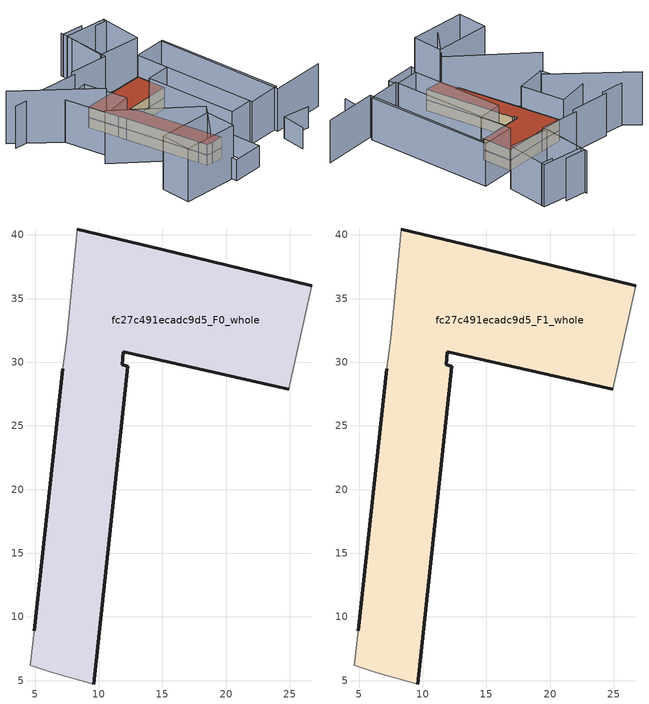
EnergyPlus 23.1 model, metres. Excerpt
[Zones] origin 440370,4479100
fc27c491ecadc9d5_F0_whole
 floor ground (EU_floor_Construction): 9.59,4.74 12.27,29.67 11.85,29.79 11.94,30.83 24.94,27.89 26.71,36.01 14.89,38.86 8.33,40.46 7.47,31.85 7.18,29.47 4.94,8.93 4.63,6.21 6.29,5.64 z0
 wall outside (EU_wall_Construction): 24.94,27.89 11.94,30.83 11.85,29.79 12.27,29.67 9.59,4.74 / 4.94,8.93 7.18,29.47 / 8.33,40.46 14.89,38.86 26.71,36.01 z0:3
 wall adiabatic (EU_wall_Construction): 26.71,36.01 24.94,27.89 / 9.59,4.74 6.29,5.64 4.63,6.21 4.94,8.93 / 7.18,29.47 7.47,31.85 8.33,40.46 z0:3
fc27c491ecadc9d5_F1_whole
 floor to fc27c491ecadc9d5_F0_whole (EU_floor_Construction): 9.59,4.74 12.27,29.67 11.85,29.79 11.94,30.83 24.94,27.89 26.71,36.01 14.89,38.86 8.33,40.46 7.47,31.85 7.18,29.47 4.94,8.93 4.63,6.21 6.29,5.64 z3
 wall outside (EU_wall_Construction): 24.94,27.89 11.94,30.83 11.85,29.79 12.27,29.67 9.59,4.74 / 4.94,8.93 7.18,29.47 / 8.33,40.46 14.89,38.86 26.71,36.01 z3:6
 wall adiabatic (EU_wall_Construction): 26.71,36.01 24.94,27.89 / 9.59,4.74 6.29,5.64 4.63,6.21 4.94,8.93 / 7.18,29.47 7.47,31.85 8.33,40.46 z3:6
 roof outside (EU_roof_Construction): 26.71,36.01 24.94,27.89 11.94,30.83 11.85,29.79 12.27,29.67 9.59,4.74 6.29,5.64 4.63,6.21 4.94,8.93 7.18,29.47 7.47,31.85 8.33,40.46 14.89,38.86 z6
shading: 22.31,-11.07 25.02,-4.73 / 25.02,-4.73 32.09,-7.75 / 12.17,4.59 9.89,-5.37 / 9.89,-5.37 1.26,-3.39 / 1.26,-3.39 3.53,6.56 / 3.53,6.56 12.17,4.59 z0:6; 42.57,-5.24 27.29,-1.73 / 27.29,-1.73 35.46,33.86 / 0.88,48.59 -8.47,52.01 / 28.1,57.57 22.9,43.11 / 22.9,43.11 12.19,46.96 / 38.38,50.35 35.06,51.66 / 33.67,54.69 27.96,56.91 / 11.79,45.83 1.11,49.67 / 24.77,27.16 19.18,1.83 / 19.18,1.83 12.48,3.31 / 12.48,3.31 18.07,28.64 / 18.07,28.64 24.77,27.16 / 19.02,1.09 26.71,36.01 / 26.71,36.01 35.93,33.97 / 35.93,33.97 28.24,-0.94 / 28.24,-0.94 19.02,1.09 / -1.69,30.34 -0.48,42.47 / -0.48,42.47 8.45,41.58 / 8.45,41.58 7.24,29.45 / 7.24,29.45 -1.69,30.34 / 23.07,44.39 27.43,55.6 / 27.43,55.6 38.71,51.2 / 38.71,51.2 34.35,40 / 34.35,40 23.07,44.39 z0:12; -5.42,29.13 7.47,7.93 / 7.47,7.93 -2.53,1.86 / -7.57,55.08 4.45,33.7 / -10.33,10.95 4.71,6.19 / 4.71,6.19 2.13,-1.98 / 2.13,-1.98 -12.92,2.78 / -12.92,2.78 -10.33,10.95 z0:15
[Building]
EU S2 Campaign: North Axis=0; Terrain=City; Solar Distribution=FullExterior
[Site:Location]
Madrid: Latitude=40.5; Longitude=-3.5; Time Zone=1; Elevation=609
[SizingPeriod:WeatherFileDays]
AnnualSizingPeriod: Begin Month=1; Begin Day of Month=1; End Month=12; End Day of Month=31; Day of Week for Start Day=Monday; Use Weather File Daylight Saving Period=No; Use Weather File Rain and Snow Indicators=No
[MATERIAL]
EU_InternalMass_Material: Roughness=MediumRough; Thickness=0.1; Conductivity=1; Density=1800; Specific Heat=900; Thermal Absorptance=0.9; Solar Absorptance=0.7; Visible Absorptance=0.7
[MATERIAL:NOMASS] Roughness=MediumRough; Thermal Absorptance=0.9; Solar Absorptance=0.7; Visible Absorptance=0.7
Name | Thermal Resistance
EU_wall_NoMass | 0.419739
EU_roof_NoMass | 0.352165
EU_floor_NoMass | 0.608284
[CONSTRUCTION]
EU_wall_Construction: EU_wall_NoMass
EU_roof_Construction: EU_roof_NoMass
EU_floor_Construction: EU_floor_NoMass
EU_InternalMass_Construction: EU_InternalMass_Material
[ZONE] Type=1; Multiplier=1; Ceiling Height=autocalculate; Floor Area=autocalculate; Part of Total Floor Area=Yes
Name | Volume
fc27c491ecadc9d5_F0_whole | 859.105
fc27c491ecadc9d5_F1_whole | 859.104
[INTERNALMASS] Construction=EU_InternalMass_Construction; Surface Area=286.36
Name | Zone or ZoneList
fc27c491ecadc9d5_F0_whole_EU_InternalMass | fc27c491ecadc9d5_F0_whole
fc27c491ecadc9d5_F1_whole_EU_InternalMass | fc27c491ecadc9d5_F1_whole
[OTHEREQUIPMENT] Fuel Type=Electricity; Design Level Calculation Method=Watts/Area; Power per Zone Floor Area=1; Fraction Latent=0; Fraction Radiant=0; Fraction Lost=0; Carbon Dioxide Generation Rate=0; EndUse Subcategory=EU_Step8_InternalGains
Name | Zone or ZoneList or Space or SpaceList | Schedule
EU_Step8_InternalGain_fc27c491ecadc9d5_F0_whole_f000 | fc27c491ecadc9d5_F0_whole | EU_Step8_GainSchedule_fc27c491ecadc9d5_F0_whole_f000
EU_Step8_InternalGain_fc27c491ecadc9d5_F1_whole_f000 | fc27c491ecadc9d5_F1_whole | EU_Step8_GainSchedule_fc27c491ecadc9d5_F1_whole_f000
[ZONEVENTILATION:DESIGNFLOWRATE] Schedule=EU_AlwaysOn; Design Flow Rate Calculation Method=AirChanges/Hour; Air Changes per Hour=0.703302; Ventilation Type=Natural; Fan Pressure Rise=0; Fan Total Efficiency=1; Constant Term Coefficient=1; Temperature Term Coefficient=0; Velocity Term Coefficient=0; Velocity Squared Term Coefficient=0; Minimum Indoor Temperature=-100; Maximum Indoor Temperature=100; Delta Temperature=-100; Minimum Outdoor Temperature=-100; Maximum Outdoor Temperature=100; Maximum Wind Speed=40
Name | Zone or ZoneList or Space or SpaceList
EU_ConstantAir_fc27c491ecadc9d5_F0_whole | fc27c491ecadc9d5_F0_whole
EU_ConstantAir_fc27c491ecadc9d5_F1_whole | fc27c491ecadc9d5_F1_whole
[HVACTEMPLATE:THERMOSTAT] Constant Heating Setpoint=20; Constant Cooling Setpoint=50
EU_HeatOnly_fc27c491ecadc9d5_F0_whole; EU_HeatOnly_fc27c491ecadc9d5_F1_whole
[HVACTEMPLATE:ZONE:IDEALLOADSAIRSYSTEM] System Availability Schedule=EU_AlwaysOn; Maximum Heating Supply Air Temperature=50; Minimum Cooling Supply Air Temperature=13; Maximum Heating Supply Air Humidity Ratio=0.0156; Minimum Cooling Supply Air Humidity Ratio=0.0077; Heating Limit=NoLimit; Cooling Limit=NoLimit; Heating Availability Schedule=EU_AlwaysOn; Cooling Availability Schedule=EU_CoolingOff; Dehumidification Control Type=ConstantSensibleHeatRatio; Cooling Sensible Heat Ratio=0.7; Dehumidification Setpoint=60; Humidification Control Type=None; Humidification Setpoint=30; Outdoor Air Method=None; Outdoor Air Flow Rate per Person=0.00944; Outdoor Air Flow Rate per Zone Floor Area=0; Outdoor Air Flow Rate per Zone=0; Demand Controlled Ventilation Type=None; Outdoor Air Economizer Type=NoEconomizer; Heat Recovery Type=None; Sensible Heat Recovery Effectiveness=0.7; Latent Heat Recovery Effectiveness=0.65
Name | Template Thermostat
fc27c491ecadc9d5_F0_whole | EU_HeatOnly_fc27c491ecadc9d5_F0_whole
fc27c491ecadc9d5_F1_whole | EU_HeatOnly_fc27c491ecadc9d5_F1_whole
[SIZING:ZONE] Zone Cooling Design Supply Air Temperature Input Method=SupplyAirTemperature; Zone Cooling Design Supply Air Temperature=13; Zone Heating Design Supply Air Temperature Input Method=SupplyAirTemperature; Zone Heating Design Supply Air Temperature=50; Zone Cooling Design Supply Air Humidity Ratio=0.008; Zone Heating Design Supply Air Humidity Ratio=0.008; Cooling Design Air Flow Method=DesignDay; Cooling Design Air Flow Rate=0; Cooling Minimum Air Flow per Zone Floor Area=0.000762; Cooling Minimum Air Flow=0; Cooling Minimum Air Flow Fraction=0.2; Heating Design Air Flow Method=DesignDay; Heating Design Air Flow Rate=0; Heating Maximum Air Flow per Zone Floor Area=0.002032; Heating Maximum Air Flow=0.141576; Heating Maximum Air Flow Fraction=0.3; Account for Dedicated Outdoor Air System=No; Dedicated Outdoor Air System Control Strategy=NeutralSupplyAir; Dedicated Outdoor Air Low Setpoint Temperature for Design=autosize; Dedicated Outdoor Air High Setpoint Temperature for Design=autosize; Zone Load Sizing Method=Sensible Load Only No Latent Load; Zone Latent Cooling Design Supply Air Humidity Ratio Input Method=HumidityRatioDifference; Zone Cooling Design Supply Air Humidity Ratio Difference=0.005; Zone Latent Heating Design Supply Air Humidity Ratio Input Method=HumidityRatioDifference; Zone Humidification Design Supply Air Humidity Ratio Difference=0.005
fc27c491ecadc9d5_F0_whole; fc27c491ecadc9d5_F1_whole
[SCHEDULE:CONSTANT]
Name | Hourly Value
EU_AlwaysOn | 1
EU_CoolingOff | 0
[SCHEDULE:FILE] Column Number=1; Rows to Skip at Top=0; Number of Hours of Data=8760; Column Separator=Comma; Interpolate to Timestep=No; Minutes per Item=60; Adjust Schedule for Daylight Savings=Yes
Name | File
EU_Step8_GainSchedule_fc27c491ecadc9d5_F0_whole_f000 | ../../schedules/fc27c491ecadc9d5/fc27c491ecadc9d5_F0_whole_f000_gain.csv
EU_Step8_GainSchedule_fc27c491ecadc9d5_F1_whole_f000 | ../../schedules/fc27c491ecadc9d5/fc27c491ecadc9d5_F1_whole_f000_gain.csv
